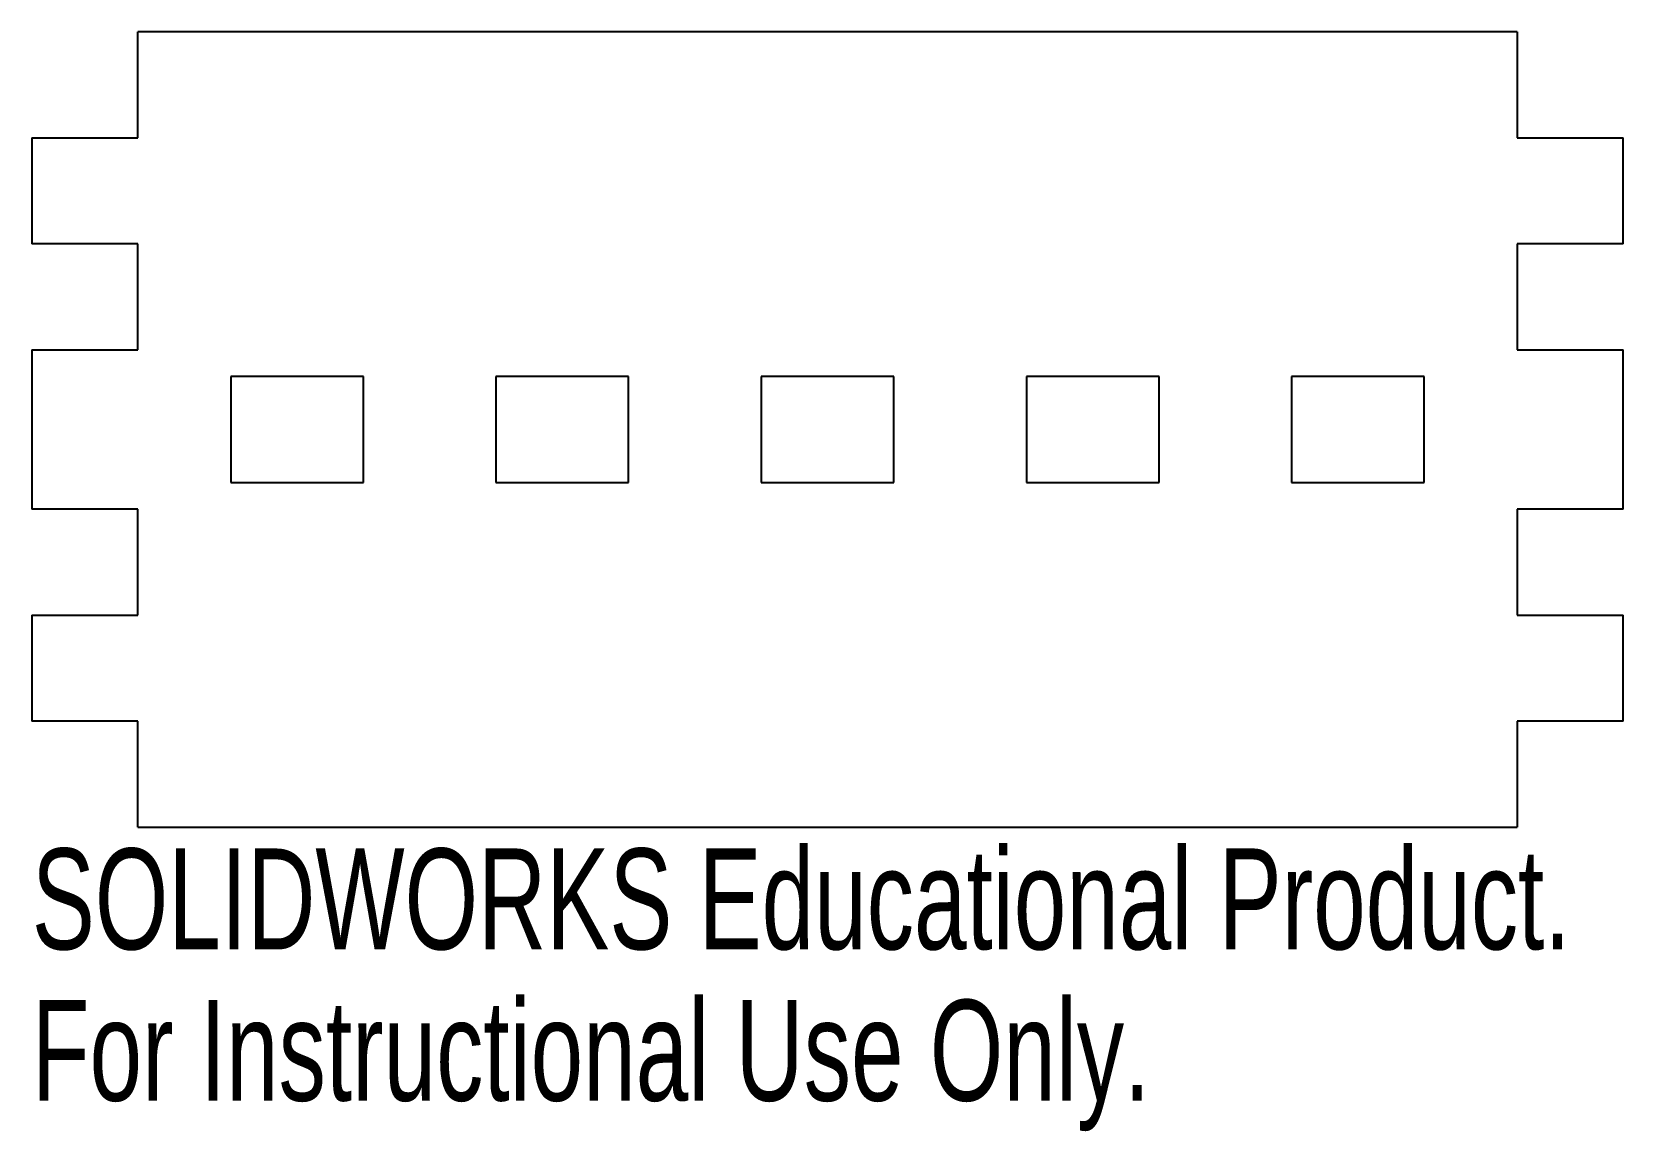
# Model space of a CAD drawing. Header units: inches. Extents: x -1 to 2, y -1.28 to 0.8.
import ezdxf

# ---------------------------------------------------------------- set-up
doc = ezdxf.new("R2010")
doc.units = ezdxf.units.IN
doc.header["$MEASUREMENT"] = 0
doc.styles.add('SLDTEXTSTYLE0', font='TXT', dxfattribs={"width": 0.7})

msp = doc.modelspace()

# ---------------------------------------------------------------- linework, layer by layer
at = {"color": 7, "linetype": 'Continuous', "lineweight": 25}
for p, q in [((-0.805, 0.5975), (-0.805, 0.7975)), ((1.795, 0.7975), (-0.805, 0.7975)), ((1.795, 0.7975), (1.795, 0.5975)), ((-1.005, 0.5975), (-0.805, 0.5975)), ((-1.005, 0.5975), (-1.005, 0.3975)), ((1.795, 0.5975), (1.995, 0.5975)), ((1.995, 0.3975), (1.995, 0.5975)), ((-0.805, 0.3975), (-1.005, 0.3975)), ((-0.805, 0.1975), (-0.805, 0.3975)), ((1.995, 0.3975), (1.795, 0.3975)), ((1.795, 0.3975), (1.795, 0.1975)), ((-1.005, 0.1975), (-0.805, 0.1975)), ((-1.005, 0.1975), (-1.005, -0.1025)), ((1.795, 0.1975), (1.995, 0.1975)), ((1.995, -0.1025), (1.995, 0.1975)), ((-0.63, 0.1475), (-0.63, -0.0525)), ((-0.38, 0.1475), (-0.63, 0.1475)), ((-0.38, -0.0525), (-0.38, 0.1475)), ((-0.13, 0.1475), (-0.13, -0.0525)), ((0.12, 0.1475), (-0.13, 0.1475)), ((0.12, -0.0525), (0.12, 0.1475)), ((0.62, 0.1475), (0.37, 0.1475)), ((0.37, 0.1475), (0.37, -0.0525)), ((0.62, -0.0525), (0.62, 0.1475)), ((1.12, 0.1475), (0.87, 0.1475)), ((0.87, 0.1475), (0.87, -0.0525)), ((1.12, -0.0525), (1.12, 0.1475)), ((1.62, 0.1475), (1.37, 0.1475)), ((1.37, 0.1475), (1.37, -0.0525)), ((1.62, -0.0525), (1.62, 0.1475)), ((-0.63, -0.0525), (-0.38, -0.0525)), ((-0.13, -0.0525), (0.12, -0.0525)), ((0.37, -0.0525), (0.62, -0.0525)), ((0.87, -0.0525), (1.12, -0.0525)), ((1.37, -0.0525), (1.62, -0.0525)), ((-0.805, -0.1025), (-1.005, -0.1025)), ((-0.805, -0.3025), (-0.805, -0.1025)), ((1.995, -0.1025), (1.795, -0.1025)), ((1.795, -0.1025), (1.795, -0.3025)), ((-1.005, -0.3025), (-0.805, -0.3025)), ((-1.005, -0.3025), (-1.005, -0.5025)), ((1.795, -0.3025), (1.995, -0.3025)), ((1.995, -0.5025), (1.995, -0.3025)), ((-0.805, -0.5025), (-1.005, -0.5025)), ((-0.805, -0.7025), (-0.805, -0.5025)), ((1.995, -0.5025), (1.795, -0.5025)), ((1.795, -0.5025), (1.795, -0.7025)), ((-0.805, -0.7025), (1.795, -0.7025))]:
    msp.add_line(p, q, dxfattribs=at)

# ---------------------------------------------------------------- texts
at = {"color": 7, "linetype": 'Continuous', "char_height": 0.1903, "attachment_point": 1, "style": 'SLDTEXTSTYLE0'}
for s, insert in [('SOLIDWORKS Educational Product.', (-1.005, -0.7426)), ('For Instructional Use Only.', (-1.005, -1.0281))]:
    msp.add_mtext(s, dxfattribs=dict(at, insert=insert))

doc.saveas('drawing.dxf')
